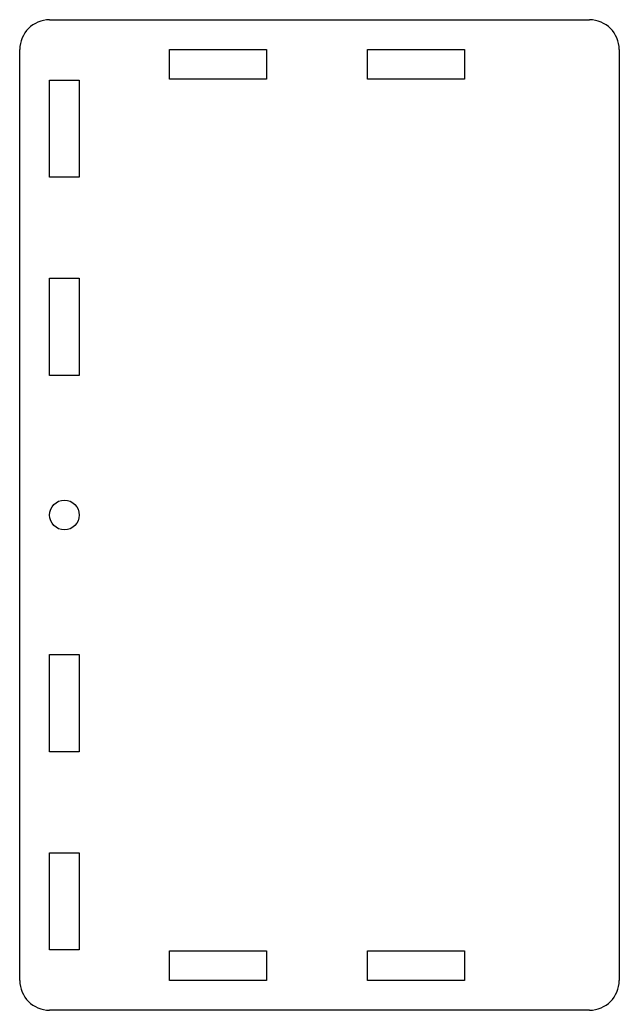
# Model space of a CAD drawing. Extents: x -58 to 2, y -80 to 20.
import ezdxf

# ---------------------------------------------------------------- set-up
doc = ezdxf.new("R2010")
doc.units = 0
doc.layers.get('0').update_dxf_attribs({"linetype": 'continuous'})

# ---------------------------------------------------------------- blocks, each defined once
blk = doc.blocks.new('FILLET008')
at = {"color": 0}
for p, q in [((-55.3259, 20), (-0.8, 20)), ((-58.3259, -77), (-58.3259, 17)), ((-43.2259, 14), (-43.2259, 17)), ((-43.2259, 17), (-33.4259, 17)), ((-33.4259, 17), (-33.4259, 14)), ((-23.2259, 14), (-23.2259, 17)), ((-23.2259, 17), (-13.4259, 17)), ((-13.4259, 17), (-13.4259, 14)), ((2.2, 17), (2.2, -77)), ((-33.4259, 14), (-43.2259, 14)), ((-13.4259, 14), (-23.2259, 14)), ((-55.3259, 4.1), (-55.3259, 13.9)), ((-55.3259, 13.9), (-52.3259, 13.9)), ((-52.3259, 13.9), (-52.3259, 4.1)), ((-52.3259, 4.1), (-55.3259, 4.1)), ((-55.3259, -15.9), (-55.3259, -6.1)), ((-55.3259, -6.1), (-52.3259, -6.1)), ((-52.3259, -6.1), (-52.3259, -15.9)), ((-52.3259, -15.9), (-55.3259, -15.9)), ((-55.3259, -53.9), (-55.3259, -44.1)), ((-55.3259, -44.1), (-52.3259, -44.1)), ((-52.3259, -44.1), (-52.3259, -53.9)), ((-52.3259, -53.9), (-55.3259, -53.9)), ((-55.3259, -73.9), (-55.3259, -64.1)), ((-55.3259, -64.1), (-52.3259, -64.1)), ((-52.3259, -64.1), (-52.3259, -73.9)), ((-52.3259, -73.9), (-55.3259, -73.9)), ((-43.2259, -77), (-43.2259, -74)), ((-43.2259, -74), (-33.4259, -74)), ((-33.4259, -74), (-33.4259, -77)), ((-23.2259, -77), (-23.2259, -74)), ((-23.2259, -74), (-13.4259, -74)), ((-13.4259, -74), (-13.4259, -77)), ((-33.4259, -77), (-43.2259, -77)), ((-13.4259, -77), (-23.2259, -77)), ((-0.8, -80), (-55.3259, -80))]:
    blk.add_line(p, q, dxfattribs=at)
blk.add_circle((-53.8259, -30), 1.5, dxfattribs=at)
for centre, start, end in [((-55.3259, 17), 90, -180), ((-0.8, 17), 0, 90), ((-55.3259, -77), -180, -90), ((-0.8, -77), -90, 0)]:
    blk.add_arc(centre, 3, start, end, dxfattribs=at)

msp = doc.modelspace()

# ---------------------------------------------------------------- block references
at = {"color": 0}
msp.add_blockref('FILLET008', (0, 0), dxfattribs=at)

doc.saveas('drawing.dxf')
